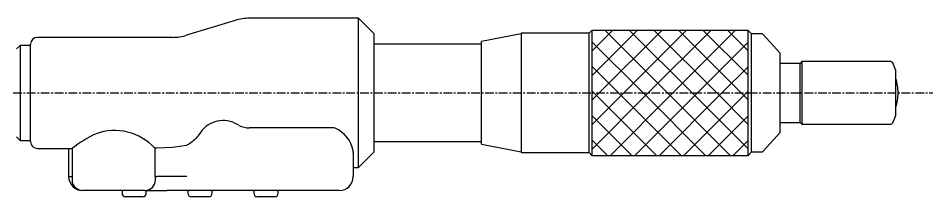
# Model space of a CAD drawing. Extents: x 1683 to 2292, y -88 to 224.
# Drawn here: x 1848.8 to 1980.6, y 192.3 to 218 of the extents above; entities that cross this region are included whole.
import ezdxf

# ---------------------------------------------------------------- set-up
doc = ezdxf.new("R2010")
doc.units = 0
doc.linetypes.add('CENTER', pattern=[2, 1.25, -0.25, 0.25, -0.25])
doc.layers.get('0').update_dxf_attribs({"linetype": 'CONTINUOUS'})
doc.layers.add('CENTER', color=1, linetype='CENTER')

# ---------------------------------------------------------------- blocks, each defined once
blk = doc.blocks.new('*X7')
at = {"color": 0, "linetype": 'CONTINUOUS'}
for p, q in [((1931.5, 209.69), (1938.01, 216.21)), ((1931.5, 213.23), (1934.48, 216.21)), ((1932.55, 207.21), (1941.55, 216.21)), ((1942.4, 207.21), (1933.4, 216.21)), ((1936.08, 207.21), (1945.08, 216.21)), ((1945.93, 207.21), (1936.93, 216.21)), ((1939.62, 207.21), (1948.62, 216.21)), ((1949.47, 207.21), (1940.47, 216.21)), ((1943.15, 207.21), (1952.15, 216.21)), ((1953, 207.21), (1944, 216.21)), ((1954, 209.75), (1947.54, 216.21)), ((1954, 213.29), (1951.08, 216.21)), ((1938.86, 207.21), (1931.5, 214.57)), ((1946.69, 207.21), (1954, 214.51)), ((1935.33, 207.21), (1931.5, 211.04)), ((1950.23, 207.21), (1954, 210.98)), ((1931.79, 207.21), (1931.5, 207.5)), ((1931.5, 199.08), (1939.62, 207.21)), ((1931.5, 202.62), (1936.08, 207.21)), ((1931.5, 206.16), (1932.55, 207.21)), ((1940.79, 198.21), (1931.79, 207.21)), ((1934.15, 198.21), (1943.15, 207.21)), ((1944.33, 198.21), (1935.33, 207.21)), ((1937.69, 198.21), (1946.69, 207.21)), ((1947.86, 198.21), (1938.86, 207.21)), ((1941.23, 198.21), (1950.23, 207.21)), ((1951.4, 198.21), (1942.4, 207.21)), ((1944.76, 198.21), (1953.76, 207.21)), ((1954, 199.14), (1945.93, 207.21)), ((1954, 202.68), (1949.47, 207.21)), ((1954, 206.22), (1953, 207.21)), ((1953.76, 207.21), (1954, 207.44)), ((1937.26, 198.21), (1931.5, 203.97)), ((1948.3, 198.21), (1954, 203.91)), ((1933.72, 198.21), (1931.5, 200.43)), ((1951.83, 198.21), (1954, 200.37))]:
    blk.add_line(p, q, dxfattribs=at)

msp = doc.modelspace()

# ---------------------------------------------------------------- linework, layer by layer
at = {"color": 7, "linetype": 'CONTINUOUS'}
for p, q in [((1880.1, 217.65), (1873.1, 215.51)), ((1897.85, 217.96), (1882.14, 217.96)), ((1900.1, 215.71), (1897.85, 217.96)), ((1897.85, 196.46), (1897.85, 217.96)), ((1931.5, 216.21), (1931.1, 215.81)), ((1954, 216.21), (1931.5, 216.21)), ((1931.5, 216.21), (1931.5, 198.21)), ((1954.5, 215.71), (1954, 216.21)), ((1954, 198.21), (1954, 216.21)), ((1871.05, 215.21), (1851.6, 215.21)), ((1900.1, 198.71), (1900.1, 215.71)), ((1921.3, 215.71), (1915.6, 214.6)), ((1931.1, 215.81), (1921.3, 215.81)), ((1921.3, 215.81), (1921.3, 198.61)), ((1931.1, 198.61), (1931.1, 215.81)), ((1955.96, 215.71), (1954.5, 215.71)), ((1954.5, 198.71), (1954.5, 215.71)), ((1958.6, 212.91), (1956.19, 215.61)), ((1849.1, 214.06), (1848.6, 213.56)), ((1850.6, 214.06), (1849.1, 214.06)), ((1849.1, 214.06), (1849.1, 200.36)), ((1850.6, 200.21), (1850.6, 214.21)), ((1915.6, 214.21), (1900.1, 214.21)), ((1915.6, 199.82), (1915.6, 214.6)), ((1958.6, 201.51), (1958.6, 212.91)), ((1961.5, 211.46), (1958.6, 211.46)), ((1961.75, 211.71), (1961.5, 211.46)), ((1961.5, 202.96), (1961.5, 211.46)), ((1974.56, 211.71), (1961.75, 211.71)), ((1961.75, 211.71), (1961.75, 202.71)), ((1975.3, 210.46), (1974.83, 211.53)), ((1975.3, 203.96), (1975.3, 210.46)), ((1958.6, 202.96), (1961.5, 202.96)), ((1961.5, 202.96), (1961.75, 202.71)), ((1974.83, 202.89), (1975.3, 203.96)), ((1880.64, 202.54), (1880.1, 202.82)), ((1894.1, 202.18), (1882.14, 202.18)), ((1894.3, 202.16), (1894.1, 202.18)), ((1894.5, 202.12), (1894.3, 202.16)), ((1961.75, 202.71), (1974.56, 202.71)), ((1848.6, 200.86), (1849.1, 200.36)), ((1849.1, 200.36), (1850.6, 200.36)), ((1874.06, 200.29), (1873.88, 200.14)), ((1874.24, 200.46), (1874.06, 200.29)), ((1874.41, 200.64), (1874.24, 200.46)), ((1874.58, 200.83), (1874.41, 200.64)), ((1874.72, 201), (1874.58, 200.83)), ((1874.88, 201.18), (1874.72, 201)), ((1956.19, 198.81), (1958.6, 201.51)), ((1851.6, 199.21), (1856.6, 199.21)), ((1856.1, 199.21), (1856.1, 195.16)), ((1856.6, 199.21), (1856.6, 194.66)), ((1868.8, 199.27), (1868.51, 199.27)), ((1868.51, 199.27), (1868.51, 195.16)), ((1871.05, 199.36), (1868.8, 199.27)), ((1873.1, 199.65), (1871.05, 199.36)), ((1873.13, 199.66), (1873.1, 199.65)), ((1873.32, 199.76), (1873.13, 199.66)), ((1873.51, 199.87), (1873.32, 199.76)), ((1873.7, 200), (1873.51, 199.87)), ((1873.88, 200.14), (1873.7, 200)), ((1900.1, 200.21), (1915.6, 200.21)), ((1915.6, 199.82), (1921.3, 198.71)), ((1897.1, 198.64), (1897.08, 198.88)), ((1897.1, 198.64), (1897.1, 195.16)), ((1897.85, 196.46), (1900.1, 198.71)), ((1921.3, 198.61), (1931.1, 198.61)), ((1931.1, 198.61), (1931.5, 198.21)), ((1931.5, 198.21), (1954, 198.21)), ((1954, 198.21), (1954.5, 198.71)), ((1954.5, 198.71), (1955.96, 198.71)), ((1897.1, 196.46), (1897.85, 196.46)), ((1856.1, 195.16), (1856.6, 195.16)), ((1868.51, 195.16), (1868.8, 195.16)), ((1868.6, 194.66), (1868.6, 195.16)), ((1873.13, 195.16), (1868.8, 195.16)), ((1867.1, 193.16), (1858.1, 193.16)), ((1863.79, 193.16), (1863.79, 192.76)), ((1867.1, 193.16), (1870.25, 193.16)), ((1867.29, 192.76), (1867.29, 193.16)), ((1876.31, 193.16), (1870.25, 193.16)), ((1873.29, 193.16), (1873.29, 192.76)), ((1880.64, 193.16), (1876.31, 193.16)), ((1876.79, 192.76), (1876.79, 193.16)), ((1894.1, 193.16), (1880.64, 193.16)), ((1882.79, 193.16), (1882.79, 192.76)), ((1886.29, 192.76), (1886.29, 193.16)), ((1895.1, 193.16), (1894.1, 193.16)), ((1866.79, 192.26), (1864.29, 192.26)), ((1876.29, 192.26), (1873.79, 192.26)), ((1885.79, 192.26), (1883.29, 192.26))]:
    msp.add_line(p, q, dxfattribs=at)
for centre, radius, start, end in [((1882.14, 210.96), 7, 90, 106.9908), ((1851.6, 214.21), 1, 90, 180), ((1871.05, 222.21), 7, 270, 286.9908), ((1955.96, 215.41), 0.3, 41.7603, 90), ((1974.56, 211.41), 0.3, 23.5, 90), ((1968.6, 207.21), 7, 0, 16.835), ((1968.6, 207.21), 7, 343.165, 0), ((1878.34, 199.28), 3.95, 63.626, 151.3703), ((1862.71, 193.87), 7.92, 42.93, 109.5566), ((1882.15, 205.53), 3.36, 243.2425, 269.869), ((1892.7, 198.04), 4.47, 10.8096, 66.1562), ((1974.56, 203.01), 0.3, 270, 336.5), ((1867.89, 184.74), 18.35, 115.2509, 127.977), ((1851.6, 200.21), 1, 180, 270), ((1955.96, 199.01), 0.3, 270, 318.2397), ((1858.1, 195.16), 2, 180, 270), ((1895.1, 195.16), 2, 270, 0), ((1858.1, 194.66), 1.5, 180, 270), ((1867.1, 194.66), 1.5, 270, 0), ((1864.29, 192.76), 0.5, 180, 270), ((1866.79, 192.76), 0.5, 270, 0), ((1873.79, 192.76), 0.5, 180, 270), ((1876.29, 192.76), 0.5, 270, 0), ((1883.29, 192.76), 0.5, 180, 270), ((1885.79, 192.76), 0.5, 270, 0)]:
    msp.add_arc(centre, radius, start, end, dxfattribs=at)
at = {"layer": 'CENTER', "color": 1, "linetype": 'CENTER'}
msp.add_line((1814.1, 207.21), (1980.6, 207.21), dxfattribs=at)

# ---------------------------------------------------------------- block references
at = {"color": 3, "linetype": 'CONTINUOUS'}
msp.add_blockref('*X7', (0, 0), dxfattribs=at)

doc.saveas('drawing.dxf')
